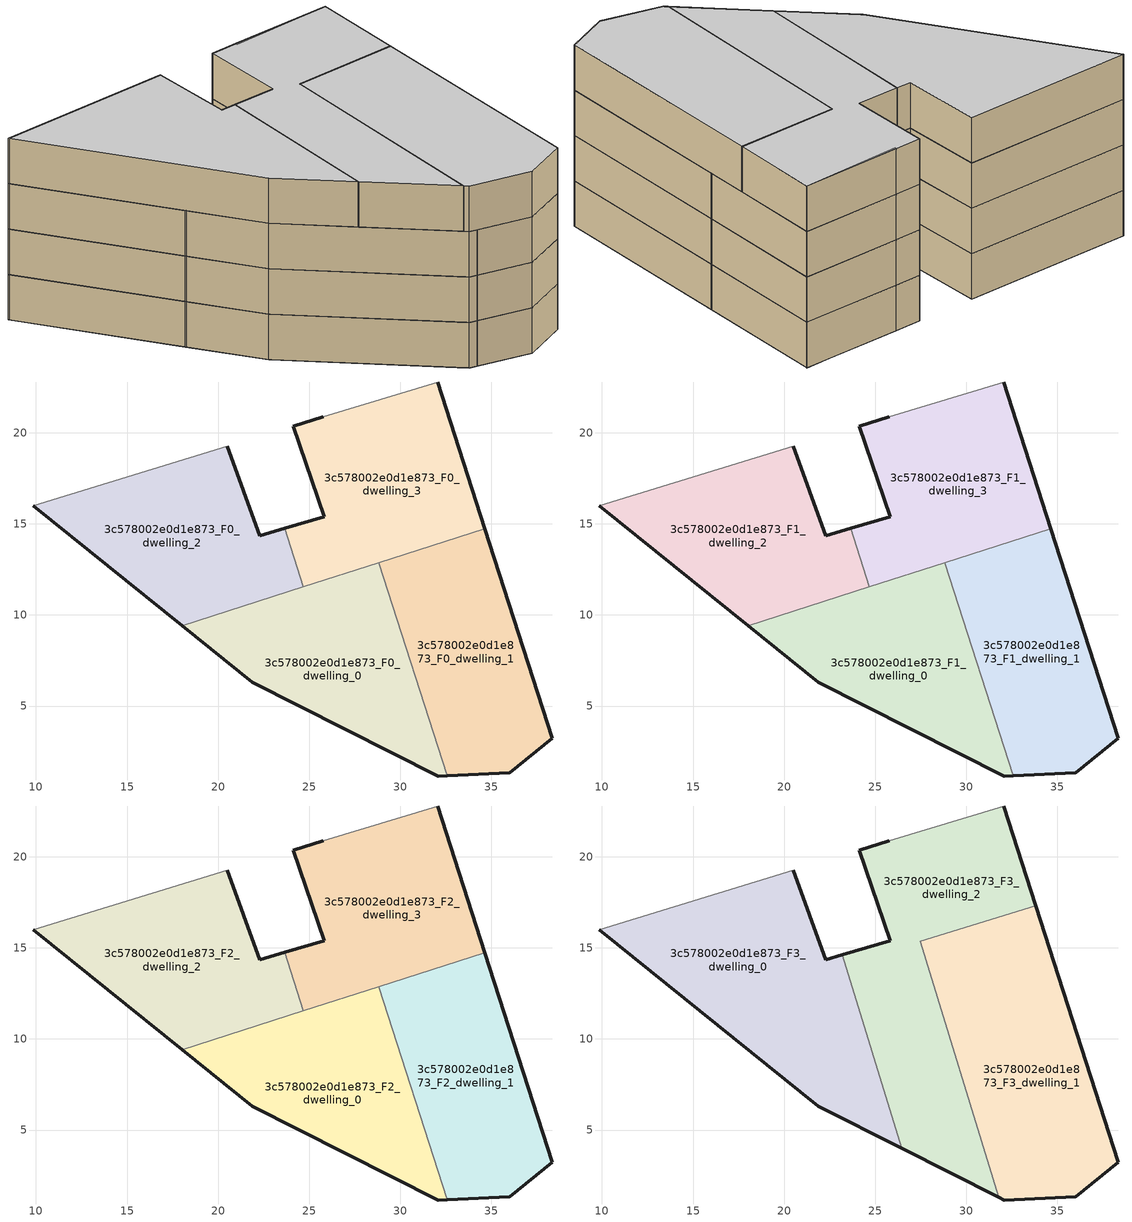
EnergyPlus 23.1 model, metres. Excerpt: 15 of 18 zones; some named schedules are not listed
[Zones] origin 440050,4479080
3c578002e0d1e873_F0_dwelling_0
 floor ground (EU_floor_Construction): 32.56,1.18 28.81,12.86 18.03,9.4 21.87,6.3 32.08,1.16 z0
 wall outside (EU_wall_Construction): 32.56,1.18 32.08,1.16 21.87,6.3 18.03,9.4 z0:3
 wall to 3c578002e0d1e873_F0_dwelling_1 (EU_wall_Construction): 28.81,12.86 32.56,1.18 z0:3
 wall to 3c578002e0d1e873_F0_dwelling_2 (EU_wall_Construction): 18.03,9.4 24.68,11.54 z0:3
 wall to 3c578002e0d1e873_F0_dwelling_3 (EU_wall_Construction): 24.68,11.54 28.81,12.86 z0:3
3c578002e0d1e873_F0_dwelling_1
 floor ground (EU_floor_Construction): 38.33,3.24 34.63,14.74 28.81,12.86 32.56,1.18 36,1.33 z0
 wall outside (EU_wall_Construction): 34.63,14.74 38.33,3.24 36,1.33 32.56,1.18 z0:3
 wall to 3c578002e0d1e873_F0_dwelling_3 (EU_wall_Construction): 28.81,12.86 34.63,14.74 z0:3
3c578002e0d1e873_F0_dwelling_2
 floor ground (EU_floor_Construction): 24.68,11.54 23.65,14.75 22.27,14.35 20.51,19.26 9.86,15.98 18.03,9.4 z0
 wall outside (EU_wall_Construction): 18.03,9.4 9.86,15.98 / 20.51,19.26 22.27,14.35 23.65,14.75 z0:3
 wall adiabatic (EU_wall_Construction): 9.86,15.98 20.51,19.26 z0:3
 wall to 3c578002e0d1e873_F0_dwelling_3 (EU_wall_Construction): 23.65,14.75 24.68,11.54 z0:3
3c578002e0d1e873_F0_dwelling_3
 floor ground (EU_floor_Construction): 34.63,14.74 32.05,22.79 25.78,20.87 24.13,20.35 25.82,15.4 23.65,14.75 24.68,11.54 z0
 wall outside (EU_wall_Construction): 23.65,14.75 25.82,15.4 24.13,20.35 25.78,20.87 / 32.05,22.79 34.63,14.74 z0:3
 wall adiabatic (EU_wall_Construction): 25.78,20.87 32.05,22.79 z0:3
3c578002e0d1e873_F1_dwelling_0
 floor to 3c578002e0d1e873_F0_dwelling_0 (EU_floor_Construction): 32.56,1.18 28.81,12.86 18.03,9.4 21.87,6.3 32.08,1.16 z3
 wall outside (EU_wall_Construction): 32.56,1.18 32.08,1.16 21.87,6.3 18.03,9.4 z3:6
 wall to 3c578002e0d1e873_F1_dwelling_1 (EU_wall_Construction): 28.81,12.86 32.56,1.18 z3:6
 wall to 3c578002e0d1e873_F1_dwelling_2 (EU_wall_Construction): 18.03,9.4 24.68,11.54 z3:6
 wall to 3c578002e0d1e873_F1_dwelling_3 (EU_wall_Construction): 24.68,11.54 28.81,12.86 z3:6
3c578002e0d1e873_F1_dwelling_1
 floor to 3c578002e0d1e873_F0_dwelling_1 (EU_floor_Construction): 38.33,3.24 34.63,14.74 28.81,12.86 32.56,1.18 36,1.33 z3
 wall outside (EU_wall_Construction): 34.63,14.74 38.33,3.24 36,1.33 32.56,1.18 z3:6
 wall to 3c578002e0d1e873_F1_dwelling_3 (EU_wall_Construction): 28.81,12.86 34.63,14.74 z3:6
3c578002e0d1e873_F1_dwelling_2
 floor to 3c578002e0d1e873_F0_dwelling_2 (EU_floor_Construction): 24.68,11.54 23.65,14.75 22.27,14.35 20.51,19.26 9.86,15.98 18.03,9.4 z3
 wall outside (EU_wall_Construction): 18.03,9.4 9.86,15.98 / 20.51,19.26 22.27,14.35 23.65,14.75 z3:6
 wall adiabatic (EU_wall_Construction): 9.86,15.98 20.51,19.26 z3:6
 wall to 3c578002e0d1e873_F1_dwelling_3 (EU_wall_Construction): 23.65,14.75 24.68,11.54 z3:6
3c578002e0d1e873_F1_dwelling_3
 floor to 3c578002e0d1e873_F0_dwelling_3 (EU_floor_Construction): 34.63,14.74 32.05,22.79 25.78,20.87 24.13,20.35 25.82,15.4 23.65,14.75 24.68,11.54 z3
 wall outside (EU_wall_Construction): 23.65,14.75 25.82,15.4 24.13,20.35 25.78,20.87 / 32.05,22.79 34.63,14.74 z3:6
 wall adiabatic (EU_wall_Construction): 25.78,20.87 32.05,22.79 z3:6
3c578002e0d1e873_F2_dwelling_0
 floor to 3c578002e0d1e873_F1_dwelling_0 (EU_floor_Construction): 32.56,1.18 28.81,12.86 18.03,9.4 21.87,6.3 32.08,1.16 z6
 wall outside (EU_wall_Construction): 32.56,1.18 32.08,1.16 21.87,6.3 18.03,9.4 z6:9
 wall to 3c578002e0d1e873_F2_dwelling_1 (EU_wall_Construction): 28.81,12.86 32.56,1.18 z6:9
 wall to 3c578002e0d1e873_F2_dwelling_2 (EU_wall_Construction): 18.03,9.4 24.68,11.54 z6:9
 wall to 3c578002e0d1e873_F2_dwelling_3 (EU_wall_Construction): 24.68,11.54 28.81,12.86 z6:9
3c578002e0d1e873_F2_dwelling_1
 floor to 3c578002e0d1e873_F1_dwelling_1 (EU_floor_Construction): 38.33,3.24 34.63,14.74 28.81,12.86 32.56,1.18 36,1.33 z6
 wall outside (EU_wall_Construction): 34.63,14.74 38.33,3.24 36,1.33 32.56,1.18 z6:9
 wall to 3c578002e0d1e873_F2_dwelling_3 (EU_wall_Construction): 28.81,12.86 34.63,14.74 z6:9
3c578002e0d1e873_F2_dwelling_2
 floor to 3c578002e0d1e873_F1_dwelling_2 (EU_floor_Construction): 24.68,11.54 23.65,14.75 22.27,14.35 20.51,19.26 9.86,15.98 18.03,9.4 z6
 wall outside (EU_wall_Construction): 18.03,9.4 9.86,15.98 / 20.51,19.26 22.27,14.35 23.65,14.75 z6:9
 wall adiabatic (EU_wall_Construction): 9.86,15.98 20.51,19.26 z6:9
 wall to 3c578002e0d1e873_F2_dwelling_3 (EU_wall_Construction): 23.65,14.75 24.68,11.54 z6:9
3c578002e0d1e873_F2_dwelling_3
 floor to 3c578002e0d1e873_F1_dwelling_3 (EU_floor_Construction): 34.63,14.74 32.05,22.79 25.78,20.87 24.13,20.35 25.82,15.4 23.65,14.75 24.68,11.54 z6
 wall outside (EU_wall_Construction): 23.65,14.75 25.82,15.4 24.13,20.35 25.78,20.87 / 32.05,22.79 34.63,14.74 z6:9
 wall adiabatic (EU_wall_Construction): 25.78,20.87 32.05,22.79 z6:9
3c578002e0d1e873_F3_dwelling_0
 floor to 3c578002e0d1e873_F2_dwelling_2 (EU_floor_Construction): 24.18,11.37 23.18,14.62 22.27,14.35 20.51,19.26 9.86,15.98 18.03,9.4 z9
 floor to 3c578002e0d1e873_F2_dwelling_0 (EU_floor_Construction): 26.45,4 24.18,11.37 18.03,9.4 21.87,6.3 z9
 wall outside (EU_wall_Construction): 20.51,19.26 22.27,14.35 23.18,14.62 / 26.45,4 21.87,6.3 9.86,15.98 z9:12
 wall adiabatic (EU_wall_Construction): 9.86,15.98 20.51,19.26 z9:12
 wall to 3c578002e0d1e873_F3_dwelling_2 (EU_wall_Construction): 23.18,14.62 26.45,4 z9:12
 ceiling to 3c578002e0d1e873_F4_dwelling_0 (EU_floor_Construction): 23.18,14.62 26.45,4 21.87,6.3 9.86,15.98 20.51,19.26 22.27,14.35 z12
3c578002e0d1e873_F3_dwelling_1
 floor to 3c578002e0d1e873_F2_dwelling_1 (EU_floor_Construction): 38.33,3.24 34.63,14.74 28.81,12.86 32.56,1.18 36,1.33 z9
 floor to 3c578002e0d1e873_F2_dwelling_0 (EU_floor_Construction): 32.56,1.18 28.81,12.86 28.28,12.69 31.79,1.31 32.08,1.16 z9
 floor to 3c578002e0d1e873_F2_dwelling_3 (EU_floor_Construction): 34.63,14.74 33.81,17.3 27.47,15.35 28.28,12.69 z9
 wall outside (EU_wall_Construction): 33.81,17.3 38.33,3.24 36,1.33 32.08,1.16 31.79,1.31 z9:12
 wall to 3c578002e0d1e873_F3_dwelling_2 (EU_wall_Construction): 31.79,1.31 27.47,15.35 33.81,17.3 z9:12
 ceiling to 3c578002e0d1e873_F4_dwelling_1 (EU_floor_Construction): 33.81,17.3 38.33,3.24 36,1.33 32.08,1.16 31.79,1.31 27.47,15.35 z12
3c578002e0d1e873_F3_dwelling_2
 floor to 3c578002e0d1e873_F2_dwelling_0 (EU_floor_Construction): 31.79,1.31 28.28,12.69 24.18,11.37 26.45,4 z9
 floor to 3c578002e0d1e873_F2_dwelling_3 (EU_floor_Construction): 28.28,12.69 27.47,15.35 33.81,17.3 32.05,22.79 25.78,20.87 24.13,20.35 25.82,15.4 23.65,14.75 24.68,11.54 z9
 floor to 3c578002e0d1e873_F2_dwelling_2 (EU_floor_Construction): 24.68,11.54 23.65,14.75 23.18,14.62 24.18,11.37 z9
 wall outside (EU_wall_Construction): 32.05,22.79 33.81,17.3 / 31.79,1.31 26.45,4 / 23.18,14.62 25.82,15.4 24.13,20.35 25.78,20.87 z9:12
 wall adiabatic (EU_wall_Construction): 25.78,20.87 32.05,22.79 z9:12
 ceiling to 3c578002e0d1e873_F4_dwelling_2 (EU_floor_Construction): 32.05,22.79 33.81,17.3 27.47,15.35 31.79,1.31 26.45,4 23.18,14.62 25.82,15.4 24.13,20.35 25.78,20.87 z12
shading: 32.06,22.79 25.8,20.75 z0:12
[Building]
EU S2 Campaign: North Axis=0; Terrain=City; Solar Distribution=FullExterior
[Site:Location]
Madrid: Latitude=40.5; Longitude=-3.5; Time Zone=1; Elevation=609
[SizingPeriod:WeatherFileDays]
AnnualSizingPeriod: Begin Month=1; Begin Day of Month=1; End Month=12; End Day of Month=31; Day of Week for Start Day=Monday; Use Weather File Daylight Saving Period=No; Use Weather File Rain and Snow Indicators=No
[MATERIAL]
EU_InternalMass_Material: Roughness=MediumRough; Thickness=0.1; Conductivity=1; Density=1800; Specific Heat=900; Thermal Absorptance=0.9; Solar Absorptance=0.7; Visible Absorptance=0.7
[MATERIAL:NOMASS] Roughness=MediumRough; Thermal Absorptance=0.9; Solar Absorptance=0.7; Visible Absorptance=0.7
Name | Thermal Resistance
EU_wall_NoMass | 1.60022
EU_floor_NoMass | 0.470652
[CONSTRUCTION]
EU_wall_Construction: EU_wall_NoMass
EU_floor_Construction: EU_floor_NoMass
EU_InternalMass_Construction: EU_InternalMass_Material
[ZONE] Type=1; Multiplier=1; Ceiling Height=autocalculate; Floor Area=autocalculate; Part of Total Floor Area=Yes
Name | Volume
3c578002e0d1e873_F0_dwelling_0; 3c578002e0d1e873_F1_dwelling_0; 3c578002e0d1e873_F2_dwelling_0 | 232.659
3c578002e0d1e873_F3_dwelling_0 | 310.219
3c578002e0d1e873_F0_dwelling_1; 3c578002e0d1e873_F1_dwelling_1; 3c578002e0d1e873_F2_dwelling_1 | 232.667
3c578002e0d1e873_F3_dwelling_1 | 310.236
3c578002e0d1e873_F0_dwelling_2; 3c578002e0d1e873_F1_dwelling_2; 3c578002e0d1e873_F2_dwelling_2 | 232.676
3c578002e0d1e873_F3_dwelling_2 | 310.241
3c578002e0d1e873_F0_dwelling_3; 3c578002e0d1e873_F1_dwelling_3; 3c578002e0d1e873_F2_dwelling_3 | 232.671
[INTERNALMASS] Construction=EU_InternalMass_Construction
Name | Zone or ZoneList | Surface Area
3c578002e0d1e873_F0_dwelling_0_EU_InternalMass | 3c578002e0d1e873_F0_dwelling_0 | 77.5531
3c578002e0d1e873_F0_dwelling_1_EU_InternalMass | 3c578002e0d1e873_F0_dwelling_1 | 77.5553
3c578002e0d1e873_F0_dwelling_2_EU_InternalMass | 3c578002e0d1e873_F0_dwelling_2 | 77.5586
3c578002e0d1e873_F0_dwelling_3_EU_InternalMass | 3c578002e0d1e873_F0_dwelling_3 | 77.561
3c578002e0d1e873_F1_dwelling_0_EU_InternalMass | 3c578002e0d1e873_F1_dwelling_0 | 77.5531
3c578002e0d1e873_F1_dwelling_1_EU_InternalMass | 3c578002e0d1e873_F1_dwelling_1 | 77.5553
3c578002e0d1e873_F1_dwelling_2_EU_InternalMass | 3c578002e0d1e873_F1_dwelling_2 | 77.5586
3c578002e0d1e873_F1_dwelling_3_EU_InternalMass | 3c578002e0d1e873_F1_dwelling_3 | 77.561
3c578002e0d1e873_F2_dwelling_0_EU_InternalMass | 3c578002e0d1e873_F2_dwelling_0 | 77.5531
3c578002e0d1e873_F2_dwelling_1_EU_InternalMass | 3c578002e0d1e873_F2_dwelling_1 | 77.5553
3c578002e0d1e873_F2_dwelling_2_EU_InternalMass | 3c578002e0d1e873_F2_dwelling_2 | 77.5586
3c578002e0d1e873_F2_dwelling_3_EU_InternalMass | 3c578002e0d1e873_F2_dwelling_3 | 77.561
3c578002e0d1e873_F3_dwelling_0_EU_InternalMass | 3c578002e0d1e873_F3_dwelling_0 | 103.407
3c578002e0d1e873_F3_dwelling_1_EU_InternalMass | 3c578002e0d1e873_F3_dwelling_1 | 103.412
3c578002e0d1e873_F3_dwelling_2_EU_InternalMass | 3c578002e0d1e873_F3_dwelling_2 | 103.413
[OTHEREQUIPMENT] Fuel Type=Electricity; Design Level Calculation Method=Watts/Area; Power per Zone Floor Area=1; Fraction Latent=0; Fraction Radiant=0; Fraction Lost=0; Carbon Dioxide Generation Rate=0; EndUse Subcategory=EU_Step8_InternalGains
Name | Zone or ZoneList or Space or SpaceList | Schedule
EU_Step8_InternalGain_3c578002e0d1e873_F0_dwelling_0_f000 | 3c578002e0d1e873_F0_dwelling_0 | EU_Step8_GainSchedule_3c578002e0d1e873_F0_dwelling_0_f000
EU_Step8_InternalGain_3c578002e0d1e873_F0_dwelling_1_f000 | 3c578002e0d1e873_F0_dwelling_1 | EU_Step8_GainSchedule_3c578002e0d1e873_F0_dwelling_1_f000
EU_Step8_InternalGain_3c578002e0d1e873_F0_dwelling_2_f000 | 3c578002e0d1e873_F0_dwelling_2 | EU_Step8_GainSchedule_3c578002e0d1e873_F0_dwelling_2_f000
EU_Step8_InternalGain_3c578002e0d1e873_F0_dwelling_3_f000 | 3c578002e0d1e873_F0_dwelling_3 | EU_Step8_GainSchedule_3c578002e0d1e873_F0_dwelling_3_f000
EU_Step8_InternalGain_3c578002e0d1e873_F1_dwelling_0_f000 | 3c578002e0d1e873_F1_dwelling_0 | EU_Step8_GainSchedule_3c578002e0d1e873_F1_dwelling_0_f000
EU_Step8_InternalGain_3c578002e0d1e873_F1_dwelling_1_f000 | 3c578002e0d1e873_F1_dwelling_1 | EU_Step8_GainSchedule_3c578002e0d1e873_F1_dwelling_1_f000
EU_Step8_InternalGain_3c578002e0d1e873_F1_dwelling_2_f000 | 3c578002e0d1e873_F1_dwelling_2 | EU_Step8_GainSchedule_3c578002e0d1e873_F1_dwelling_2_f000
EU_Step8_InternalGain_3c578002e0d1e873_F1_dwelling_3_f000 | 3c578002e0d1e873_F1_dwelling_3 | EU_Step8_GainSchedule_3c578002e0d1e873_F1_dwelling_3_f000
EU_Step8_InternalGain_3c578002e0d1e873_F2_dwelling_0_f000 | 3c578002e0d1e873_F2_dwelling_0 | EU_Step8_GainSchedule_3c578002e0d1e873_F2_dwelling_0_f000
EU_Step8_InternalGain_3c578002e0d1e873_F2_dwelling_1_f000 | 3c578002e0d1e873_F2_dwelling_1 | EU_Step8_GainSchedule_3c578002e0d1e873_F2_dwelling_1_f000
EU_Step8_InternalGain_3c578002e0d1e873_F2_dwelling_2_f000 | 3c578002e0d1e873_F2_dwelling_2 | EU_Step8_GainSchedule_3c578002e0d1e873_F2_dwelling_2_f000
EU_Step8_InternalGain_3c578002e0d1e873_F2_dwelling_3_f000 | 3c578002e0d1e873_F2_dwelling_3 | EU_Step8_GainSchedule_3c578002e0d1e873_F2_dwelling_3_f000
EU_Step8_InternalGain_3c578002e0d1e873_F3_dwelling_0_f000 | 3c578002e0d1e873_F3_dwelling_0 | EU_Step8_GainSchedule_3c578002e0d1e873_F3_dwelling_0_f000
EU_Step8_InternalGain_3c578002e0d1e873_F3_dwelling_1_f000 | 3c578002e0d1e873_F3_dwelling_1 | EU_Step8_GainSchedule_3c578002e0d1e873_F3_dwelling_1_f000
EU_Step8_InternalGain_3c578002e0d1e873_F3_dwelling_2_f000 | 3c578002e0d1e873_F3_dwelling_2 | EU_Step8_GainSchedule_3c578002e0d1e873_F3_dwelling_2_f000
[ZONEVENTILATION:DESIGNFLOWRATE] Schedule=EU_AlwaysOn; Design Flow Rate Calculation Method=AirChanges/Hour; Air Changes per Hour=0.480704; Ventilation Type=Natural; Fan Pressure Rise=0; Fan Total Efficiency=1; Constant Term Coefficient=1; Temperature Term Coefficient=0; Velocity Term Coefficient=0; Velocity Squared Term Coefficient=0; Minimum Indoor Temperature=-100; Maximum Indoor Temperature=100; Delta Temperature=-100; Minimum Outdoor Temperature=-100; Maximum Outdoor Temperature=100; Maximum Wind Speed=40
Name | Zone or ZoneList or Space or SpaceList
EU_ConstantAir_3c578002e0d1e873_F0_dwelling_0 | 3c578002e0d1e873_F0_dwelling_0
EU_ConstantAir_3c578002e0d1e873_F0_dwelling_1 | 3c578002e0d1e873_F0_dwelling_1
EU_ConstantAir_3c578002e0d1e873_F0_dwelling_2 | 3c578002e0d1e873_F0_dwelling_2
EU_ConstantAir_3c578002e0d1e873_F0_dwelling_3 | 3c578002e0d1e873_F0_dwelling_3
EU_ConstantAir_3c578002e0d1e873_F1_dwelling_0 | 3c578002e0d1e873_F1_dwelling_0
EU_ConstantAir_3c578002e0d1e873_F1_dwelling_1 | 3c578002e0d1e873_F1_dwelling_1
EU_ConstantAir_3c578002e0d1e873_F1_dwelling_2 | 3c578002e0d1e873_F1_dwelling_2
EU_ConstantAir_3c578002e0d1e873_F1_dwelling_3 | 3c578002e0d1e873_F1_dwelling_3
EU_ConstantAir_3c578002e0d1e873_F2_dwelling_0 | 3c578002e0d1e873_F2_dwelling_0
EU_ConstantAir_3c578002e0d1e873_F2_dwelling_1 | 3c578002e0d1e873_F2_dwelling_1
EU_ConstantAir_3c578002e0d1e873_F2_dwelling_2 | 3c578002e0d1e873_F2_dwelling_2
EU_ConstantAir_3c578002e0d1e873_F2_dwelling_3 | 3c578002e0d1e873_F2_dwelling_3
EU_ConstantAir_3c578002e0d1e873_F3_dwelling_0 | 3c578002e0d1e873_F3_dwelling_0
EU_ConstantAir_3c578002e0d1e873_F3_dwelling_1 | 3c578002e0d1e873_F3_dwelling_1
EU_ConstantAir_3c578002e0d1e873_F3_dwelling_2 | 3c578002e0d1e873_F3_dwelling_2
[HVACTEMPLATE:THERMOSTAT] Constant Heating Setpoint=20; Constant Cooling Setpoint=50
EU_HeatOnly_3c578002e0d1e873_F0_dwelling_0; EU_HeatOnly_3c578002e0d1e873_F0_dwelling_1; EU_HeatOnly_3c578002e0d1e873_F0_dwelling_2; EU_HeatOnly_3c578002e0d1e873_F0_dwelling_3; EU_HeatOnly_3c578002e0d1e873_F1_dwelling_0; EU_HeatOnly_3c578002e0d1e873_F1_dwelling_1; EU_HeatOnly_3c578002e0d1e873_F1_dwelling_2; EU_HeatOnly_3c578002e0d1e873_F1_dwelling_3; EU_HeatOnly_3c578002e0d1e873_F2_dwelling_0; EU_HeatOnly_3c578002e0d1e873_F2_dwelling_1; EU_HeatOnly_3c578002e0d1e873_F2_dwelling_2; EU_HeatOnly_3c578002e0d1e873_F2_dwelling_3; EU_HeatOnly_3c578002e0d1e873_F3_dwelling_0; EU_HeatOnly_3c578002e0d1e873_F3_dwelling_1; EU_HeatOnly_3c578002e0d1e873_F3_dwelling_2; EU_HeatOnly_3c578002e0d1e873_F4_dwelling_0; EU_HeatOnly_3c578002e0d1e873_F4_dwelling_1; EU_HeatOnly_3c578002e0d1e873_F4_dwelling_2
[HVACTEMPLATE:ZONE:IDEALLOADSAIRSYSTEM] System Availability Schedule=EU_AlwaysOn; Maximum Heating Supply Air Temperature=50; Minimum Cooling Supply Air Temperature=13; Maximum Heating Supply Air Humidity Ratio=0.0156; Minimum Cooling Supply Air Humidity Ratio=0.0077; Heating Limit=NoLimit; Cooling Limit=NoLimit; Heating Availability Schedule=EU_AlwaysOn; Cooling Availability Schedule=EU_CoolingOff; Dehumidification Control Type=ConstantSensibleHeatRatio; Cooling Sensible Heat Ratio=0.7; Dehumidification Setpoint=60; Humidification Control Type=None; Humidification Setpoint=30; Outdoor Air Method=None; Outdoor Air Flow Rate per Person=0.00944; Outdoor Air Flow Rate per Zone Floor Area=0; Outdoor Air Flow Rate per Zone=0; Demand Controlled Ventilation Type=None; Outdoor Air Economizer Type=NoEconomizer; Heat Recovery Type=None; Sensible Heat Recovery Effectiveness=0.7; Latent Heat Recovery Effectiveness=0.65
Name | Template Thermostat
3c578002e0d1e873_F0_dwelling_0 | EU_HeatOnly_3c578002e0d1e873_F0_dwelling_0
3c578002e0d1e873_F0_dwelling_1 | EU_HeatOnly_3c578002e0d1e873_F0_dwelling_1
3c578002e0d1e873_F0_dwelling_2 | EU_HeatOnly_3c578002e0d1e873_F0_dwelling_2
3c578002e0d1e873_F0_dwelling_3 | EU_HeatOnly_3c578002e0d1e873_F0_dwelling_3
3c578002e0d1e873_F1_dwelling_0 | EU_HeatOnly_3c578002e0d1e873_F1_dwelling_0
3c578002e0d1e873_F1_dwelling_1 | EU_HeatOnly_3c578002e0d1e873_F1_dwelling_1
3c578002e0d1e873_F1_dwelling_2 | EU_HeatOnly_3c578002e0d1e873_F1_dwelling_2
3c578002e0d1e873_F1_dwelling_3 | EU_HeatOnly_3c578002e0d1e873_F1_dwelling_3
3c578002e0d1e873_F2_dwelling_0 | EU_HeatOnly_3c578002e0d1e873_F2_dwelling_0
3c578002e0d1e873_F2_dwelling_1 | EU_HeatOnly_3c578002e0d1e873_F2_dwelling_1
3c578002e0d1e873_F2_dwelling_2 | EU_HeatOnly_3c578002e0d1e873_F2_dwelling_2
3c578002e0d1e873_F2_dwelling_3 | EU_HeatOnly_3c578002e0d1e873_F2_dwelling_3
3c578002e0d1e873_F3_dwelling_0 | EU_HeatOnly_3c578002e0d1e873_F3_dwelling_0
3c578002e0d1e873_F3_dwelling_1 | EU_HeatOnly_3c578002e0d1e873_F3_dwelling_1
